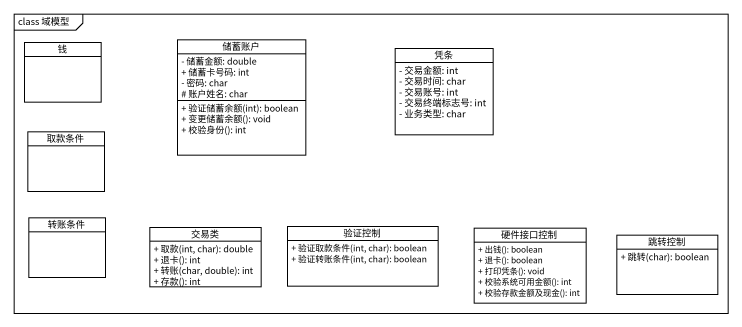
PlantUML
@startuml
mainframe class 域模型
hide circle
hide empty members
skinparam classAttributeIconSize 0
class 钱
class 储蓄账户 {
  - 储蓄金额: double
  + 储蓄卡号码: int
  - 密码: char
  # 账户姓名: char
  + 验证储蓄余额(int): boolean
  + 变更储蓄余额(): void
  + 校验身份(): int
}
class 凭条 {
  - 交易金额: int
  - 交易时间: char
  - 交易账号: int
  - 交易终端标志号: int
  - 业务类型: char
}
class 取款条件
class 转账条件
class 交易类 {
  + 取款(int, char): double
  + 退卡(): int
  + 转账(char, double): int
  + 存款(): int
}
class 验证控制 {
  + 验证取款条件(int, char): boolean
  + 验证转账条件(int, char): boolean
}
class 硬件接口控制 {
  + 出钱(): boolean
  + 退卡(): boolean
  + 打印凭条(): void
  + 校验系统可用金额(): int
  + 校验存款金额及现金(): int
}
class 跳转控制 {
  + 跳转(char): boolean
}
@enduml
